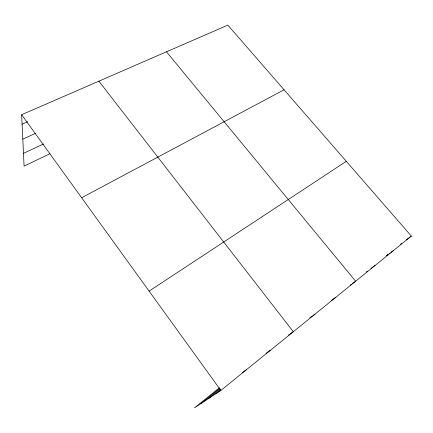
<?xml version="1.0" encoding="UTF-8"?>
<svg xmlns="http://www.w3.org/2000/svg" width="433" height="433" viewBox="0 0 433 433"><rect width="100%" height="100%" fill="white"/><g stroke="black" fill="none" stroke-linecap="round" stroke-linejoin="round"><path stroke-width="0.65" d="M208.213 398.798L220.213 389.094M215.91 393.711L220.576 389.938M366.307 271.962L367.341 271.123M386.674 255.47L387.703 254.636M400.574 244.217L401.602 243.384M219.488 387.703L194.487 407.859L220.857 390.447L411.35 236.088L227.85 25.141L21.65 114.713L24.086 166.131L49.968 153.72M200.955 403.588L219.899 388.293M406.224 239.866L411.35 236.088M386.712 255.524L387.773 254.739M388.839 253.96L389.906 253.181M390.972 252.396L393.629 250.447M370.957 268.487L375.081 265.478M350.313 285.087L351.38 284.319M352.446 283.545L355.639 281.228L166.472 51.803M331.256 300.567L335.856 297.26M309.866 317.806L312.491 315.938M313.535 315.192L315.11 314.071M288.497 335.12L293.32 331.732L98.87 81.166M266.051 353.312L270.409 350.297M242.437 372.456L246.285 369.842M149.104 291.122L346.308 161.314M81.637 197.746L284.08 89.783M23.479 153.347L43.538 143.951M22.808 139.134L35.446 133.375M22.099 124.217L27.604 121.776M21.65 114.713L220.857 390.447"/></g></svg>
